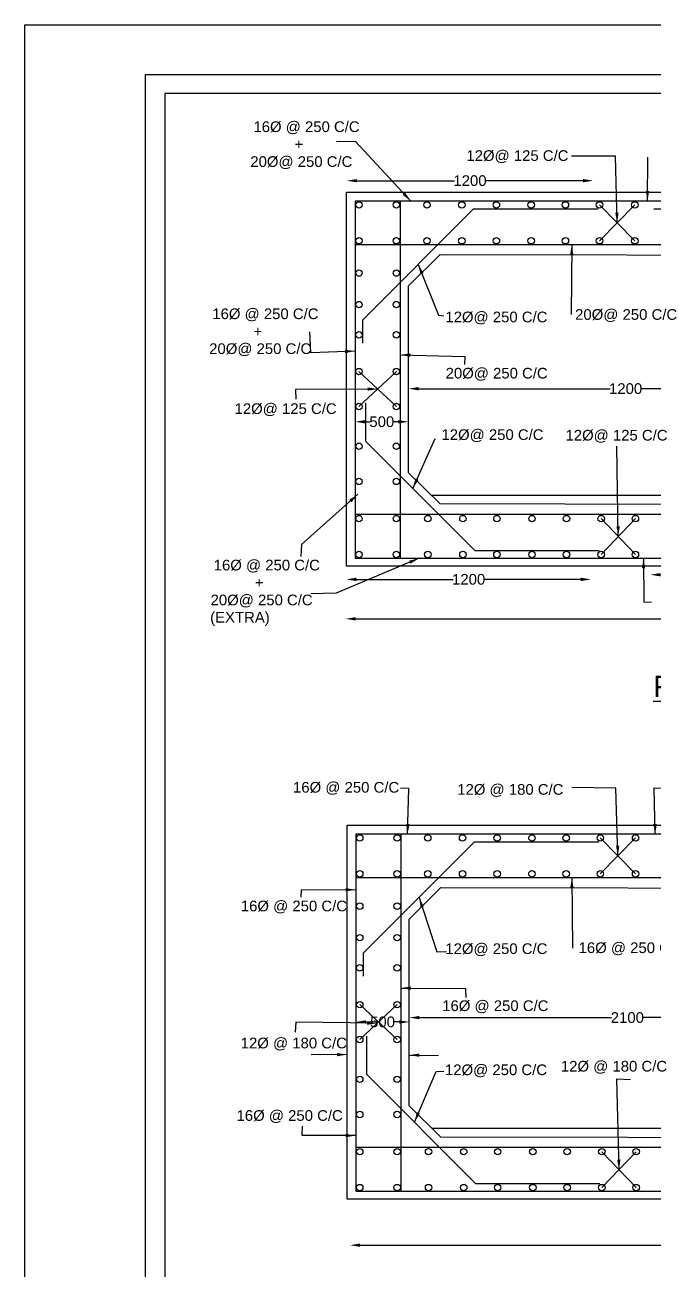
# Model space of a CAD drawing. Header units: millimetres. Extents: x 1099666 to 1368832, y 44489344 to 44677703.
# Drawn here: x 1099666 to 1158664, y 44560984 to 44677703 of the extents above; entities that cross this region are included whole.
import ezdxf

# ---------------------------------------------------------------- set-up
doc = ezdxf.new("R2010")
doc.units = ezdxf.units.MM
doc.header["$MEASUREMENT"] = 0
for name, color, linetype in [('DIMENSIONS', 7, 'Continuous'), ('DRAWING', 2, 'Continuous'), ('TEXT', 7, 'Continuous')]:
    doc.layers.add(name, color=color, linetype=linetype)
doc.styles.get("Standard").update_dxf_attribs({"font": 'arial.ttf', "height": 1000})
doc.dimstyles.get("Standard").update_dxf_attribs({"dimtxt": 1000, "dimasz": 950, "dimexe": 0.18, "dimexo": 0.0625, "dimgap": 0.09, "dimtad": 0, "dimdec": 0, "dimzin": 0, "dimdsep": 46, "dimtxsty": 'Standard', "dimcen": 0.09, "dimse1": 1, "dimse2": 1, "dimadec": 0, "dimazin": 0, "dimtfac": 1, "dimtdec": 0, "dimtofl": 0, "dimtmove": 0, "dimatfit": 3, "dimfxl": 1, "dimtolj": 1, "dimtzin": 0, "dimarcsym": 0})

# ---------------------------------------------------------------- blocks, each defined once
blk = doc.blocks.new('*D54')
at = {"layer": 'Defpoints', "color": 0, "transparency": 16777216}
for p in [(1129838, 44663012), (1152960, 44663100), (1152960, 44663100)]:
    blk.add_point(p, dxfattribs=at)
at = {"layer": 'DIMENSIONS', "color": 0, "lineweight": -2, "transparency": 16777216}
for p, q in [((1130788, 44663100), (1139955, 44663100)), ((1152010, 44663100), (1142844, 44663100))]:
    blk.add_line(p, q, dxfattribs=at)
at = {"layer": 'DIMENSIONS', "color": 0, "transparency": 16777216}
for points in [[(1130788, 44663258), (1130788, 44662942), (1129838, 44663100)], [(1152010, 44663258), (1152010, 44662942), (1152960, 44663100)]]:
    blk.add_solid(points, dxfattribs=at)
at = {"layer": 'DIMENSIONS', "color": 0, "transparency": 16777216, "insert": (1141399, 44663100), "char_height": 1000, "attachment_point": 5}
blk.add_mtext('\\A1;1200', dxfattribs=at)
blk = doc.blocks.new('*D70')
at = {"layer": 'Defpoints', "color": 0, "transparency": 16777216}
for p in [(1135637, 44643605), (1135637, 44643605), (1176347, 44643605)]:
    blk.add_point(p, dxfattribs=at)
at = {"layer": 'DIMENSIONS', "color": 0, "lineweight": -2, "transparency": 16777216}
for p, q in [((1136587, 44643605), (1154548, 44643605)), ((1175397, 44643605), (1157437, 44643605))]:
    blk.add_line(p, q, dxfattribs=at)
at = {"layer": 'DIMENSIONS', "color": 0, "transparency": 16777216}
for points in [[(1136587, 44643763), (1136587, 44643446), (1135637, 44643605)], [(1175397, 44643763), (1175397, 44643446), (1176347, 44643605)]]:
    blk.add_solid(points, dxfattribs=at)
at = {"layer": 'DIMENSIONS', "color": 0, "transparency": 16777216, "insert": (1155992, 44643605), "char_height": 1000, "attachment_point": 5}
blk.add_mtext('\\A1;1200', dxfattribs=at)
blk = doc.blocks.new('*D74')
at = {"layer": 'Defpoints', "color": 0, "transparency": 16777216}
for p in [(1129807, 44626145), (1129807, 44625728), (1152738, 44626145)]:
    blk.add_point(p, dxfattribs=at)
at = {"layer": 'DIMENSIONS', "color": 0, "lineweight": -2, "transparency": 16777216}
for p, q in [((1130757, 44625728), (1139828, 44625728)), ((1151788, 44625728), (1142717, 44625728))]:
    blk.add_line(p, q, dxfattribs=at)
at = {"layer": 'DIMENSIONS', "color": 0, "transparency": 16777216}
for points in [[(1130757, 44625886), (1130757, 44625569), (1129807, 44625728)], [(1151788, 44625886), (1151788, 44625569), (1152738, 44625728)]]:
    blk.add_solid(points, dxfattribs=at)
at = {"layer": 'DIMENSIONS', "color": 0, "transparency": 16777216, "insert": (1141273, 44625728), "char_height": 1000, "attachment_point": 5}
blk.add_mtext('\\A1;1200', dxfattribs=at)
blk = doc.blocks.new('*D75')
at = {"layer": 'Defpoints', "color": 0, "transparency": 16777216}
for p in [(1158308, 44626145), (1199785, 44626166), (1199785, 44626006)]:
    blk.add_point(p, dxfattribs=at)
at = {"layer": 'DIMENSIONS', "color": 0, "lineweight": -2, "transparency": 16777216}
for p, q in [((1159258, 44626166), (1177547, 44626166)), ((1198835, 44626166), (1180547, 44626166))]:
    blk.add_line(p, q, dxfattribs=at)
at = {"layer": 'DIMENSIONS', "color": 0, "transparency": 16777216}
for points in [[(1159258, 44626324), (1159258, 44626008), (1158308, 44626166)], [(1198835, 44626324), (1198835, 44626008), (1199785, 44626166)]]:
    blk.add_solid(points, dxfattribs=at)
at = {"layer": 'DIMENSIONS', "color": 0, "transparency": 16777216, "insert": (1179047, 44626166), "char_height": 1000, "attachment_point": 5}
blk.add_mtext('\\A1;2900', dxfattribs=at)
blk = doc.blocks.new('*D76')
at = {"layer": 'Defpoints', "color": 0, "transparency": 16777216}
for p in [(1129745, 44622169), (1265708, 44622029), (1265708, 44621074)]:
    blk.add_point(p, dxfattribs=at)
at = {"layer": 'DIMENSIONS', "color": 0, "lineweight": -2, "transparency": 16777216}
for p, q in [((1130695, 44622029), (1197384, 44622029)), ((1264758, 44622029), (1200368, 44622029))]:
    blk.add_line(p, q, dxfattribs=at)
at = {"layer": 'DIMENSIONS', "color": 0, "transparency": 16777216}
for points in [[(1130695, 44622187), (1130695, 44621871), (1129745, 44622029)], [(1264758, 44622187), (1264758, 44621871), (1265708, 44622029)]]:
    blk.add_solid(points, dxfattribs=at)
at = {"layer": 'DIMENSIONS', "color": 0, "transparency": 16777216, "insert": (1198876, 44622029), "char_height": 1000, "attachment_point": 5}
blk.add_mtext('\\A1;8300', dxfattribs=at)
blk = doc.blocks.new('*D78')
at = {"layer": 'Defpoints', "color": 0, "transparency": 16777216}
for p in [(1130623, 44640504), (1130623, 44640504), (1135637, 44640504)]:
    blk.add_point(p, dxfattribs=at)
at = {"layer": 'DIMENSIONS', "color": 0, "lineweight": -2, "transparency": 16777216}
for p, q in [((1131573, 44640504), (1132027, 44640504)), ((1134687, 44640504), (1134233, 44640504))]:
    blk.add_line(p, q, dxfattribs=at)
at = {"layer": 'DIMENSIONS', "color": 0, "transparency": 16777216}
for points in [[(1131573, 44640662), (1131573, 44640345), (1130623, 44640504)], [(1134687, 44640662), (1134687, 44640345), (1135637, 44640504)]]:
    blk.add_solid(points, dxfattribs=at)
at = {"layer": 'DIMENSIONS', "color": 0, "transparency": 16777216, "insert": (1133130, 44640504), "char_height": 1000, "attachment_point": 5}
blk.add_mtext('\\A1;500', dxfattribs=at)
blk = doc.blocks.new('*D79')
at = {"layer": 'Defpoints', "color": 0, "transparency": 16777216}
for p in [(1135710, 44584243), (1130696, 44581141), (1135710, 44581141)]:
    blk.add_point(p, dxfattribs=at)
at = {"layer": 'DIMENSIONS', "color": 0, "lineweight": -2, "transparency": 16777216}
for p, q in [((1131646, 44584243), (1132100, 44584243)), ((1134760, 44584243), (1134306, 44584243))]:
    blk.add_line(p, q, dxfattribs=at)
at = {"layer": 'DIMENSIONS', "color": 0, "transparency": 16777216}
for points in [[(1131646, 44584401), (1131646, 44584085), (1130696, 44584243)], [(1134760, 44584401), (1134760, 44584085), (1135710, 44584243)]]:
    blk.add_solid(points, dxfattribs=at)
at = {"layer": 'DIMENSIONS', "color": 0, "transparency": 16777216, "insert": (1133203, 44584243), "char_height": 1000, "attachment_point": 5}
blk.add_mtext('\\A1;500', dxfattribs=at)
blk = doc.blocks.new('*D80')
at = {"layer": 'Defpoints', "color": 0, "transparency": 16777216}
for p in [(1135710, 44584243), (1176603, 44584653), (1176603, 44584243)]:
    blk.add_point(p, dxfattribs=at)
at = {"layer": 'DIMENSIONS', "color": 0, "lineweight": -2, "transparency": 16777216}
for p, q in [((1136660, 44584653), (1154656, 44584653)), ((1175653, 44584653), (1157656, 44584653))]:
    blk.add_line(p, q, dxfattribs=at)
at = {"layer": 'DIMENSIONS', "color": 0, "transparency": 16777216}
for points in [[(1136660, 44584811), (1136660, 44584494), (1135710, 44584653)], [(1175653, 44584811), (1175653, 44584494), (1176603, 44584653)]]:
    blk.add_solid(points, dxfattribs=at)
at = {"layer": 'DIMENSIONS', "color": 0, "transparency": 16777216, "insert": (1156156, 44584653), "char_height": 1000, "attachment_point": 5}
blk.add_mtext('\\A1;2100', dxfattribs=at)
blk = doc.blocks.new('*D117')
at = {"layer": 'Defpoints', "color": 0, "transparency": 16777216}
for p in [(1130151, 44563203), (1275816, 44563355), (1275816, 44563320)]:
    blk.add_point(p, dxfattribs=at)
at = {"layer": 'DIMENSIONS', "color": 0, "lineweight": -2, "transparency": 16777216}
for p, q in [((1131101, 44563320), (1201491, 44563320)), ((1274866, 44563320), (1204475, 44563320))]:
    blk.add_line(p, q, dxfattribs=at)
at = {"layer": 'DIMENSIONS', "color": 0, "transparency": 16777216}
for points in [[(1131101, 44563478), (1131101, 44563161), (1130151, 44563320)], [(1274866, 44563478), (1274866, 44563161), (1275816, 44563320)]]:
    blk.add_solid(points, dxfattribs=at)
at = {"layer": 'DIMENSIONS', "color": 0, "transparency": 16777216, "insert": (1202983, 44563320), "char_height": 1000, "attachment_point": 5}
blk.add_mtext('\\A1;8300', dxfattribs=at)

msp = doc.modelspace()

# ---------------------------------------------------------------- linework, layer by layer
at = {"layer": 'DIMENSIONS', "color": 0}
msp.add_lwpolyline([(1368831.8, 44489343.7), (1099665.8, 44489343.7), (1099665.8, 44677702.9), (1368831.8, 44677702.9)], close=True, dxfattribs=at)
at = {"layer": 'DIMENSIONS'}
msp.add_lwpolyline([(1362139.2, 44495639.2), (1110959.1, 44495639.2), (1110959.1, 44673046.5), (1362139.2, 44673046.5)], close=True, dxfattribs=at)
msp.add_lwpolyline([(1362139.2, 44671271), (1112771.8, 44671271), (1112771.8, 44495639.2)], dxfattribs=at)
at = {"layer": 'DRAWING', "color": 0}
for points in [[(1129806.9, 44662027.3), (1275511.5, 44662027.3), (1275511.5, 44626963.6), (1129806.9, 44626963.6)], [(1274702.6, 44661179.6), (1130623.1, 44661179.6), (1130623.1, 44627708.6), (1274702.6, 44627708.6)], [(1129879.5, 44602686.7), (1275584, 44602686.7), (1275584, 44567623), (1129879.5, 44567623)], [(1274775.2, 44601838.9), (1130695.7, 44601838.9), (1130695.7, 44568367.9), (1274775.2, 44568367.9)]]:
    msp.add_lwpolyline(points, close=True, dxfattribs=at)
for points in [[(1131357.4, 44647876), (1131357.4, 44650053.4), (1141743, 44660458.2), (1153422.5, 44660458.2)], [(1134853.2, 44661179.6), (1134853.2, 44627708.6)], [(1153547.9, 44660830.6), (1156853.8, 44657468.3)], [(1156853.8, 44660830.6), (1153547.9, 44657468.3)], [(1158651.4, 44660458.2), (1170407.8, 44660458.2), (1180868.5, 44649943.3), (1180868.5, 44644011.5)], [(1130623.1, 44657112.3), (1274702.6, 44657112.3)], [(1135637.3, 44635719.4), (1135637.3, 44653232.2), (1138597.1, 44656194.7), (1173644.4, 44656126.7), (1176530.4, 44653201.3), (1176530.4, 44635668.4), (1173663.6, 44632726.7), (1138608.9, 44632795.4), (1135637.3, 44635719.4)], [(1134494.2, 44645207), (1130992.8, 44641937.9)], [(1130992.8, 44645207), (1134494.2, 44641937.9)], [(1131609.6, 44642267.2), (1131609.6, 44638686.9), (1141845.5, 44628438.4), (1153509.5, 44628438.4)], [(1137774.9, 44633616.1), (1174530.3, 44633616.1)], [(1130623.1, 44631850.8), (1274702.6, 44631850.8)], [(1156912.3, 44631425.1), (1153695.1, 44628060.9)], [(1153695.1, 44631425.1), (1156912.3, 44628060.9)], [(1134925.7, 44601838.9), (1134925.7, 44568367.9)], [(1131430, 44588535.3), (1131430, 44590712.7), (1141815.5, 44601117.6), (1153495.1, 44601117.6)], [(1153620.4, 44601489.9), (1156926.4, 44598127.6)], [(1156926.4, 44601489.9), (1153620.4, 44598127.6)], [(1130695.7, 44597771.7), (1274775.2, 44597771.7)], [(1135709.9, 44576378.7), (1135709.9, 44593891.5), (1138669.6, 44596854.1), (1173716.9, 44596786), (1176602.9, 44593860.7), (1176602.9, 44576327.8), (1173736.1, 44573386), (1138681.5, 44573454.8), (1135709.9, 44576378.7)], [(1134566.8, 44585866.3), (1131065.3, 44582597.3)], [(1131065.3, 44585866.3), (1134566.8, 44582597.3)], [(1131682.1, 44582926.6), (1131682.1, 44579346.3), (1141918.1, 44569097.7), (1153582, 44569097.7)], [(1137847.5, 44574275.4), (1174602.8, 44574275.4)], [(1130695.7, 44572510.1), (1274775.2, 44572510.1)], [(1156984.8, 44572084.4), (1153767.6, 44568720.2)], [(1153767.6, 44572084.4), (1156984.8, 44568720.2)]]:
    msp.add_lwpolyline(points, dxfattribs=at)
for centre in [(1130992.8, 44660830.6), (1134494.2, 44660830.6), (1137369, 44660830.6), (1140632.5, 44660830.6), (1143874.9, 44660830.6), (1147138.4, 44660830.6), (1150347.9, 44660830.6), (1153547.9, 44660830.6), (1156853.8, 44660830.6), (1130992.8, 44657468.3), (1134494.2, 44657468.3), (1137369, 44657468.3), (1140632.5, 44657468.3), (1143874.9, 44657468.3), (1147138.4, 44657468.3), (1150347.9, 44657468.3), (1153547.9, 44657468.3), (1156853.8, 44657468.3), (1130992.8, 44654441.2), (1134494.2, 44654441.2), (1130992.8, 44651483.6), (1134494.2, 44651483.6), (1130992.8, 44648656.4), (1134494.2, 44648656.4), (1130992.8, 44645207), (1134494.2, 44645207), (1130992.8, 44641937.9), (1134494.2, 44641937.9), (1130992.8, 44638204.7), (1134494.2, 44638204.7), (1130992.8, 44634911.8), (1134494.2, 44634911.8), (1130992.8, 44631425.1), (1134494.2, 44631425.1), (1137444.9, 44631425.1), (1140737.7, 44631425.1), (1143923.6, 44631425.1), (1147216.4, 44631425.1), (1150445, 44631425.1), (1153695.1, 44631425.1), (1156912.3, 44631425.1), (1130992.8, 44628060.9), (1134494.2, 44628060.9), (1137444.9, 44628060.9), (1140737.7, 44628060.9), (1143923.6, 44628060.9), (1147216.4, 44628060.9), (1150445, 44628060.9), (1153695.1, 44628060.9), (1156912.3, 44628060.9), (1131065.3, 44601489.9), (1134566.8, 44601489.9), (1137441.5, 44601489.9), (1140705.1, 44601489.9), (1143947.4, 44601489.9), (1147210.9, 44601489.9), (1150420.5, 44601489.9), (1153620.4, 44601489.9), (1156926.4, 44601489.9), (1131065.3, 44598127.6), (1134566.8, 44598127.6), (1137441.5, 44598127.6), (1140705.1, 44598127.6), (1143947.4, 44598127.6), (1147210.9, 44598127.6), (1150420.5, 44598127.6), (1153620.4, 44598127.6), (1156926.4, 44598127.6), (1131065.3, 44595100.6), (1134566.8, 44595100.6), (1131065.3, 44592142.9), (1134566.8, 44592142.9), (1131065.3, 44589315.7), (1134566.8, 44589315.7), (1131065.3, 44585866.3), (1134566.8, 44585866.3), (1131065.3, 44582597.3), (1134566.8, 44582597.3), (1131065.3, 44578864.1), (1134566.8, 44578864.1), (1131065.3, 44575571.1), (1134566.8, 44575571.1), (1131065.3, 44572084.4), (1134566.8, 44572084.4), (1137517.5, 44572084.4), (1140810.3, 44572084.4), (1143996.1, 44572084.4), (1147288.9, 44572084.4), (1150517.6, 44572084.4), (1153767.6, 44572084.4), (1156984.8, 44572084.4), (1131065.3, 44568720.2), (1134566.8, 44568720.2), (1137517.5, 44568720.2), (1140810.3, 44568720.2), (1143996.1, 44568720.2), (1147288.9, 44568720.2), (1150517.6, 44568720.2), (1153767.6, 44568720.2), (1156984.8, 44568720.2)]:
    msp.add_circle(centre, 302.4, dxfattribs=at)

# ---------------------------------------------------------------- texts
at = {"layer": 'TEXT', "color": 0}
for s, height, p in [('16Ø @ 250 C/C', 1000, (1121095.4, 44667660.6)), ('+', 1000, (1124955.1, 44666025.7)), ('12Ø@ 125 C/C ', 1000, (1141065.4, 44664951.9)), ('20Ø@ 250 C/C', 1000, (1120801.7, 44664390.7)), ('16Ø @ 250 C/C', 1000, (1117239.5, 44650125)), ('12Ø@ 250 C/C ', 1000, (1139096.4, 44649826.8)), ('20Ø@ 250 C/C', 1000, (1151260.1, 44650057.8)), ('+', 1000, (1121099.2, 44648490.1)), ('20Ø@ 250 C/C', 1000, (1116945.8, 44646855.2)), ('20Ø@ 250 C/C', 1000, (1139116.6, 44644556.3)), ('12Ø@ 125 C/C ', 1000, (1119327.5, 44641232.3)), ('12Ø@ 250 C/C ', 1000, (1138727.4, 44638795.7)), ('12Ø@ 125 C/C ', 1000, (1150358.5, 44638741.1)), ('16Ø @ 250 C/C', 1000, (1117370, 44626568.8)), ('+', 1000, (1121229.8, 44624933.8)), ('20Ø@ 250 C/C', 1000, (1117076.4, 44623298.9)), ('(EXTRA)', 1000, (1117037.5, 44621674.8)), ('%%UR.C.C DETAILS OF BOX UNDER EARTH BANK VENT OF (2.10 M X 1.20 M )', 2000, (1158567.1, 44614701.2)), ('16Ø @ 250 C/C', 1000, (1124807.2, 44605738.2)), ('12Ø @ 180 C/C', 1000, (1140206.6, 44605541.8)), ('16Ø @ 250 C/C', 1000, (1119912, 44594614.1)), ('12Ø@ 250 C/C ', 1000, (1139091.4, 44590613.9)), ('16Ø @ 250 C/C', 1000, (1151585.7, 44590701.7)), ('16Ø @ 250 C/C', 1000, (1138798.5, 44585266)), ('12Ø @ 180 C/C', 1000, (1119903.6, 44581767.7)), ('12Ø@ 250 C/C ', 1000, (1139055, 44579259.5)), ('12Ø @ 180 C/C', 1000, (1149924.9, 44579594.9)), ('16Ø @ 250 C/C', 1000, (1119514.2, 44574975.2))]:
    msp.add_text(s, height=height, dxfattribs=at).set_placement(p)

# ---------------------------------------------------------------- dimensions: what is measured, and where the dimension line sits
at = {"layer": 'DIMENSIONS', "color": 0}
for base, p1, p2, text, picture, middle in [((1152959.8, 44663100.1), (1129838.4, 44663012.2), (1152959.8, 44663100.1), '1200', '*D54', (1141399.1, 44663100.1)), ((1135637.3, 44643604.6), (1176347.1, 44643604.6), (1135637.3, 44643604.6), '1200', '*D70', (1155992.2, 44643604.6)), ((1130623.1, 44640503.7), (1135637.3, 44640503.7), (1130623.1, 44640503.7), '500', '*D78', (1133130.2, 44640503.7)), ((1129806.9, 44625727.7), (1152738.3, 44626145), (1129806.9, 44626145), '1200', '*D74', (1141272.6, 44625727.7)), ((1199785.5, 44626165.9), (1158307.7, 44626145), (1199785.5, 44626006.3), '2900', '*D75', (1179046.6, 44626165.9)), ((1135709.9, 44584243.1), (1130695.7, 44581140.8), (1135709.9, 44581140.8), '500', '*D79', (1133202.8, 44584243.1)), ((1176602.9, 44584652.6), (1135709.9, 44584243.1), (1176602.9, 44584243.1), '2100', '*D80', (1156156.4, 44584652.6)), ((1275815.5, 44563319.8), (1130150.5, 44563202.9), (1275815.5, 44563355.2), '8300', '*D117', (1202983, 44563319.8))]:
    dim = msp.add_linear_dim(base=base, p1=p1, p2=p2, text=text, dimstyle='Standard', dxfattribs=at)
    dim.commit()
    dim.dimension.update_dxf_attribs({"geometry": picture, "text_midpoint": middle})
dim = msp.add_linear_dim(base=(1265707.7, 44622028.8), p1=(1129744.5, 44622168.8), p2=(1265707.7, 44621073.8), text='8300', dimstyle='Standard', dxfattribs=at)
dim.commit()
dim.dimension.update_dxf_attribs({"geometry": '*D76', "text_midpoint": (1198876.1, 44622028.8), "dimtype": 160})

# ---------------------------------------------------------------- leaders
for points in [[(1135853.9, 44661179.6), (1130657.9, 44666761.3), (1128894.7, 44666755.7)], [(1155200.9, 44659149.4), (1155036.3, 44665391), (1150924.1, 44665409.6)], [(1158036.3, 44661179.6), (1158083.9, 44665291.2)], [(1150945.5, 44657112.3), (1150884.9, 44650550.8)], [(1136550.2, 44655255.8), (1138458.5, 44650486.4), (1138947.8, 44650422.7)], [(1130623.1, 44647130.5), (1126467.1, 44646971.7), (1126386.6, 44648943.3)], [(1134853.2, 44646780.1), (1140926.5, 44646617.2), (1140900.3, 44645874.1)], [(1132743.5, 44643572.5), (1125049.8, 44643525.2), (1125070.1, 44642615.4)], [(1136040.9, 44634250.2), (1138129, 44638946)], [(1155303.7, 44629743), (1155177.9, 44638226.1)], [(1130892.1, 44633704.2), (1125590.6, 44628999), (1125542.7, 44627881.4)], [(1136635.5, 44627708.6), (1128838, 44624429.1), (1126473.9, 44624381.8)], [(1157669.5, 44627708.6), (1157689.2, 44623603.8), (1158415.3, 44623622)], [(1135545.7, 44601838.9), (1135681.6, 44606123), (1134876.4, 44606149.1)], [(1155273.4, 44599808.8), (1155084.6, 44606161), (1150951.6, 44606207.7)], [(1158772.2, 44601838.9), (1158679, 44606199.1), (1159679.8, 44606157.8)], [(1150951.6, 44597771.7), (1151017.3, 44591153.5)], [(1130695.7, 44596639), (1125580.4, 44596605.3), (1125544.9, 44595954.8)], [(1136622.7, 44595915.1), (1138294.3, 44590825.8), (1139186.6, 44590849.9)], [(1134925.7, 44587421.7), (1140965.6, 44587377.4), (1141005.7, 44586522.1)], [(1132697.9, 44584121.5), (1125057.1, 44584225.7), (1124994.4, 44583286.1)], [(1129879.5, 44581186.8), (1126507, 44581175)], [(1135709.9, 44581140.8), (1138452.1, 44581102.8)], [(1136185.1, 44574837.7), (1138230.3, 44579610.3), (1138940.7, 44579635.1)], [(1155376.2, 44570402.3), (1155161.6, 44578910.5), (1156465.8, 44578844.3)], [(1130695.7, 44573595.8), (1125660.9, 44573594.3), (1125697.7, 44574476.4)]]:
    msp.add_leader(points, dimstyle='Standard', override={"dimgap": 0.09, "dimtad": 0}, dxfattribs=at)

doc.saveas('drawing.dxf')
